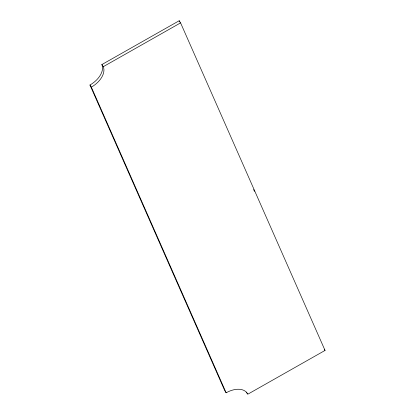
<?xml version="1.0" encoding="UTF-8"?>
<svg xmlns="http://www.w3.org/2000/svg" width="415" height="415" viewBox="0 0 415 415"><rect width="100%" height="100%" fill="white"/><g stroke="black" fill="none" stroke-linecap="round" stroke-linejoin="round"><path stroke-width="0.62" d="M101.872 64.569L179.192 20.75L180.577 22.877L325.044 350.431L247.729 394.25A19.308 11.869 -33.1 0 0 226.149 392.792L224.764 390.665L89.956 85.008A19.308 11.869 -33.1 0 0 101.872 64.569L103.257 66.696A19.308 11.869 -33.1 0 1 91.342 87.134L226.149 392.792M103.257 66.696L180.577 22.877M324.354 349.368L325.044 350.431M89.956 85.008L91.342 87.134M246.344 392.123L247.382 393.716M179.192 20.75L179.716 21.933M253.648 189.562L254.431 191.341"/></g></svg>
